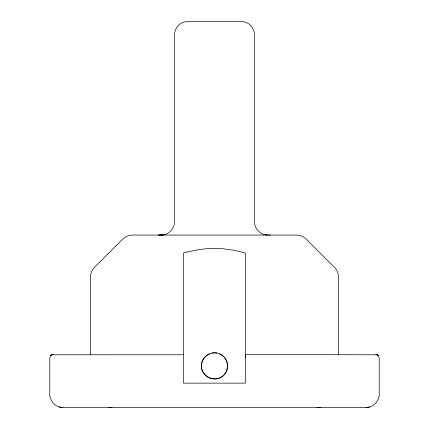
<?xml version="1.0" encoding="UTF-8"?>
<svg xmlns="http://www.w3.org/2000/svg" width="429" height="429" viewBox="0 0 429 429"><rect width="100%" height="100%" fill="white"/><g stroke="black" fill="none" stroke-linecap="round" stroke-linejoin="round"><path stroke-width="0.64" d="M338.513 354.558L338.535 283.403C339.205 276.989 338.406 269.75 332.77 265.637L308.027 240.91C305.191 237.559 301.131 234.99 296.627 235.054L132.363 235.054C127.858 234.995 123.809 237.564 120.973 240.91L96.23 265.637C92.916 268.468 90.385 272.458 90.465 276.936L90.465 354.558M202.509 360.741C195.694 375.713 219.181 386.813 226.185 371.653M226.491 371.101C227.885 367.814 227.874 364.033 226.491 360.741M202.804 360.199L203.4 359.121M203.695 358.58L206.231 355.807L209.674 353.78M183.574 354.762L51.898 354.788L50.767 355.528L49.791 357.888L49.791 391.972C48.697 399.737 54.858 407.561 62.849 407.545L366.151 407.545C374.104 407.55 380.33 399.742 379.209 391.972L379.209 357.888L378.233 355.528L377.102 354.788L245.426 354.558L245.426 357.888M53.148 354.558L51.898 354.788M366.151 407.545L369.798 406.96M108.226 407.55L111.84 407.378M108.167 407.55L111.948 407.378M158.741 235.054L162.94 234.974M158.671 235.054L162.993 234.974L162.693 234.974C170.297 234.277 175.633 226.544 174.528 219.155L174.528 35.5C174.335 31.135 176.346 26.775 179.837 24.131C185.848 19.595 193.897 22.094 200.767 21.45M201.174 21.45L227.826 21.45M228.233 21.45C235.655 21.927 245.093 19.321 250.858 25.649C253.308 28.298 254.612 31.896 254.472 35.5L254.472 219.155C253.367 226.55 258.703 234.272 266.307 234.974L266.007 234.974L270.259 235.054M212.076 352.858L216.924 352.858M59.191 406.96L62.881 407.545M320.774 407.55L317.16 407.378M317.052 407.378L320.833 407.55M377.102 354.788L375.852 354.558M219.326 353.78C222.313 354.965 224.817 357.298 226.196 360.199M51.93 354.783L50.767 355.528L51.93 354.783M187.376 251.946L183.574 252.997L183.574 383.135L245.426 383.135L245.426 252.997L233.977 250.23L222.367 248.681A101.421 101.421 0 0 0 206.633 248.681L198.868 249.576L187.376 251.946M378.233 355.528L377.07 354.783L378.233 355.528M207.968 377.23A13.063 13.063 0 0 0 227.563 365.921A13.063 13.063 0 0 0 207.968 354.606A13.063 13.063 0 0 0 207.968 377.23"/></g></svg>
